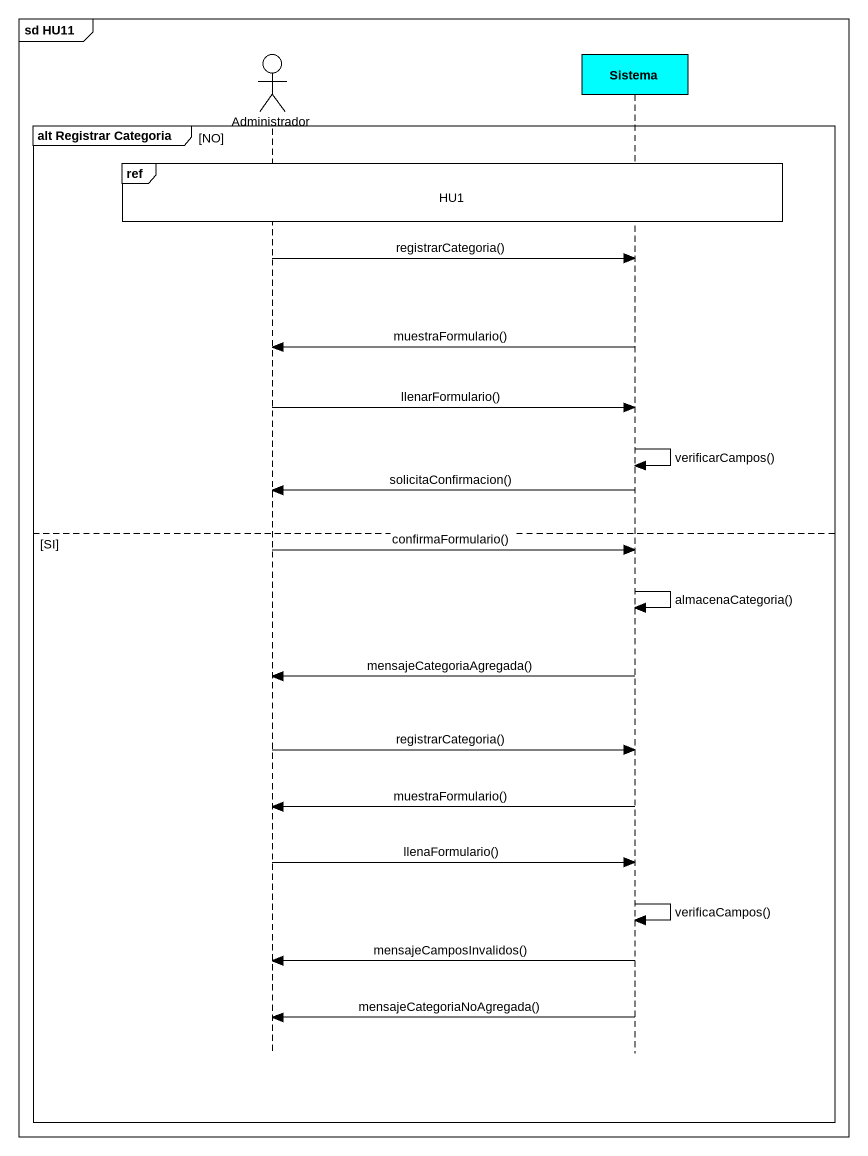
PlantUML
@startuml
mainframe sd HU11
hide footbox
actor Administrador #FFFFFF
participant Sistema #00FEFE

group alt Registrar Categoria [NO]
  ref over Administrador, Sistema : HU1
  Administrador -> Sistema : registrarCategoria()
  Sistema -> Administrador : muestraFormulario()
  Administrador -> Sistema : llenarFormulario()
  Sistema -> Sistema : verificarCampos()
  Sistema -> Administrador : solicitaConfirmacion()
else SI
  Administrador -> Sistema : confirmaFormulario()
  Sistema -> Sistema : almacenaCategoria()
  Sistema -> Administrador : mensajeCategoriaAgregada()
  Administrador -> Sistema : registrarCategoria()
  Sistema -> Administrador : muestraFormulario()
  Administrador -> Sistema : llenaFormulario()
  Sistema -> Sistema : verificaCampos()
  Sistema -> Administrador : mensajeCamposInvalidos()
  Sistema -> Administrador : mensajeCategoriaNoAgregada()
end
@enduml
